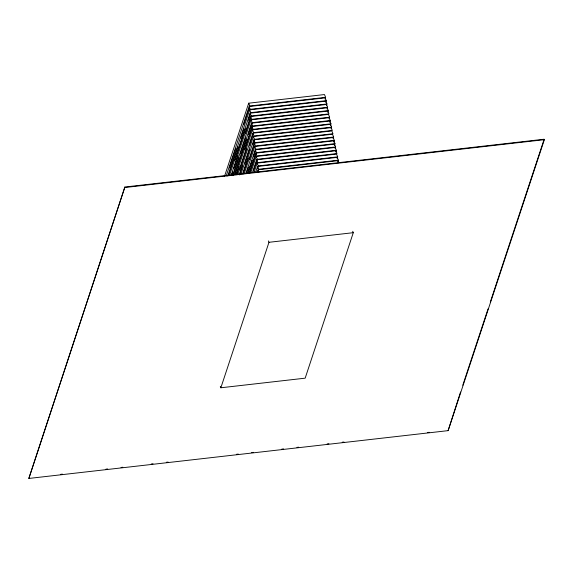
<?xml version="1.0" encoding="UTF-8"?>
<svg xmlns="http://www.w3.org/2000/svg" width="573" height="573" viewBox="0 0 573 573"><rect width="100%" height="100%" fill="white"/><g stroke="black" fill="none" stroke-linecap="round" stroke-linejoin="round"><path stroke-width="0.86" d="M124.878 187.027L28.843 478.448L448.122 430.638L544.35 139.69L544.157 139.225L124.878 187.027L28.843 478.448M224.544 176.212L248.696 103.19L324.476 94.552L325.622 97.353L325.056 99.05M226.228 175.882L249.169 106.528L325.142 97.861L326.288 100.662L325.729 102.352M229.336 167.975L235.797 148.443M243.661 124.67L249.842 105.991L248.696 103.19M227.76 176.004L249.635 109.858L325.808 101.17L326.954 103.971L326.395 105.668M228.77 174.45L238.003 146.538M240.796 138.079L243.876 128.775M229.429 175.703L250.1 113.189L326.481 104.479L327.62 107.28L327.061 108.97M235.073 160.146L245.445 128.767M248.252 120.287L250.773 112.659L249.635 109.858M231.241 174.966L250.573 116.527L327.147 107.796L328.286 110.589L327.727 112.287M231.965 174.278L232.803 171.742M233.92 168.362L238.117 155.691M245.38 133.731L251.246 115.99L250.1 113.189M232.788 175.052L251.038 119.857L327.813 111.098L328.952 113.898L252.184 122.651L248.252 134.54M233.225 175.216L239.106 157.432M240.23 154.044L245.552 137.957M234.443 174.786L251.511 123.188L328.479 114.407L329.625 117.207L329.067 118.898M235.052 174.45L246.569 139.633M235.99 174.858L251.977 126.518L329.153 117.716L330.292 120.516L329.733 122.214M236.706 174.199L239.22 166.585M244.814 149.668L252.65 125.981L251.511 123.188M237.637 174.629L252.442 129.849L329.819 121.025L330.965 123.825L330.406 125.516M239.657 170.023L246.669 148.822M239.185 174.686L252.915 133.18L330.492 124.334L331.631 127.127L331.072 128.825M239.614 174.894L242.687 165.597M249.398 145.32L253.588 132.642L252.442 129.849M241.018 173.877L253.381 136.51L331.158 127.636L332.304 130.436L254.527 139.303L252.836 144.403M244.807 163.928L249.57 149.532M242.651 173.683L253.846 139.833L331.831 130.945L332.97 133.738L254.992 142.634L249.391 159.559M243.002 174.128L248.345 157.99M244.213 173.705L254.319 143.164L332.505 134.247L333.644 137.047L333.085 138.745M245.838 173.54L254.784 146.495L333.171 137.556L334.317 140.349L333.758 142.04M246.476 173.11L248.446 167.173M247.4 173.555L255.25 149.818L333.844 140.858L334.983 143.658L334.424 145.349M248.095 172.96L252.292 160.282M253.409 156.902L255.923 149.288L254.784 146.495M248.976 173.54L255.723 153.149L334.517 144.16L335.656 146.96L335.098 148.658M249.95 172.115L256.396 152.619L255.25 149.818M250.867 172.559L256.188 156.472L335.191 147.469L336.33 150.262L335.771 151.96M252.442 172.537L256.654 159.803L335.864 150.771L337.003 153.564L257.793 162.596L256.654 159.803M253.409 171.126L257.327 159.273L256.188 156.472M254.047 172.43L257.119 163.126L336.537 154.073L337.676 156.873L337.117 158.563M255.622 172.387L257.585 166.457L337.211 157.374L338.349 160.175L337.791 161.865M257.42 168.462L258.265 165.926L257.119 163.126M257.213 172.315L258.058 169.78L337.884 160.676L338.736 162.775M257.886 171.793L258.731 169.25L257.585 166.457M352.71 231.291L353.283 232.688L305.173 378.166L220.856 387.778L268.973 242.3L268.4 240.904M460.556 392.004L448.122 430.638M462.798 385.214L488.053 308.876M490.295 302.086L543.877 140.07M249.842 105.991L325.622 97.353M326.288 100.662L250.308 109.321L249.169 106.528M250.773 112.659L326.954 103.971M251.246 115.99L327.62 107.28M328.286 110.589L251.712 119.32L250.573 116.527M252.65 125.981L329.625 117.207M330.292 120.516L253.116 129.312L251.977 126.518M253.588 132.642L330.965 123.825M331.631 127.127L254.054 135.973L252.915 133.18M333.644 137.047L255.458 145.965L254.319 143.164M255.923 149.288L334.317 140.349M256.396 152.619L334.983 143.658M335.656 146.96L256.862 155.949L255.723 153.149M257.327 159.273L336.33 150.262M258.265 165.926L337.676 156.873M258.731 169.25L338.349 160.175M125.072 187.5L544.35 139.69M268.973 242.3L353.283 232.688M60.631 474.337L62.407 474.129M105.933 469.165L107.71 468.965M121.032 467.446L122.808 467.246M151.236 464.001L153.012 463.801M166.335 462.282L168.111 462.082M236.513 454.282L238.289 454.074M251.619 452.555L253.395 452.355M281.816 449.11L283.592 448.91M296.921 447.391L298.698 447.191M327.119 443.946L328.902 443.746M342.224 442.227L344.001 442.027M427.501 432.5L429.277 432.3M251.038 119.857L252.184 122.651M253.381 136.51L254.527 139.303M253.846 139.833L254.992 142.634M258.058 169.78L258.91 171.879M220.29 386.381L220.856 387.778"/></g></svg>
